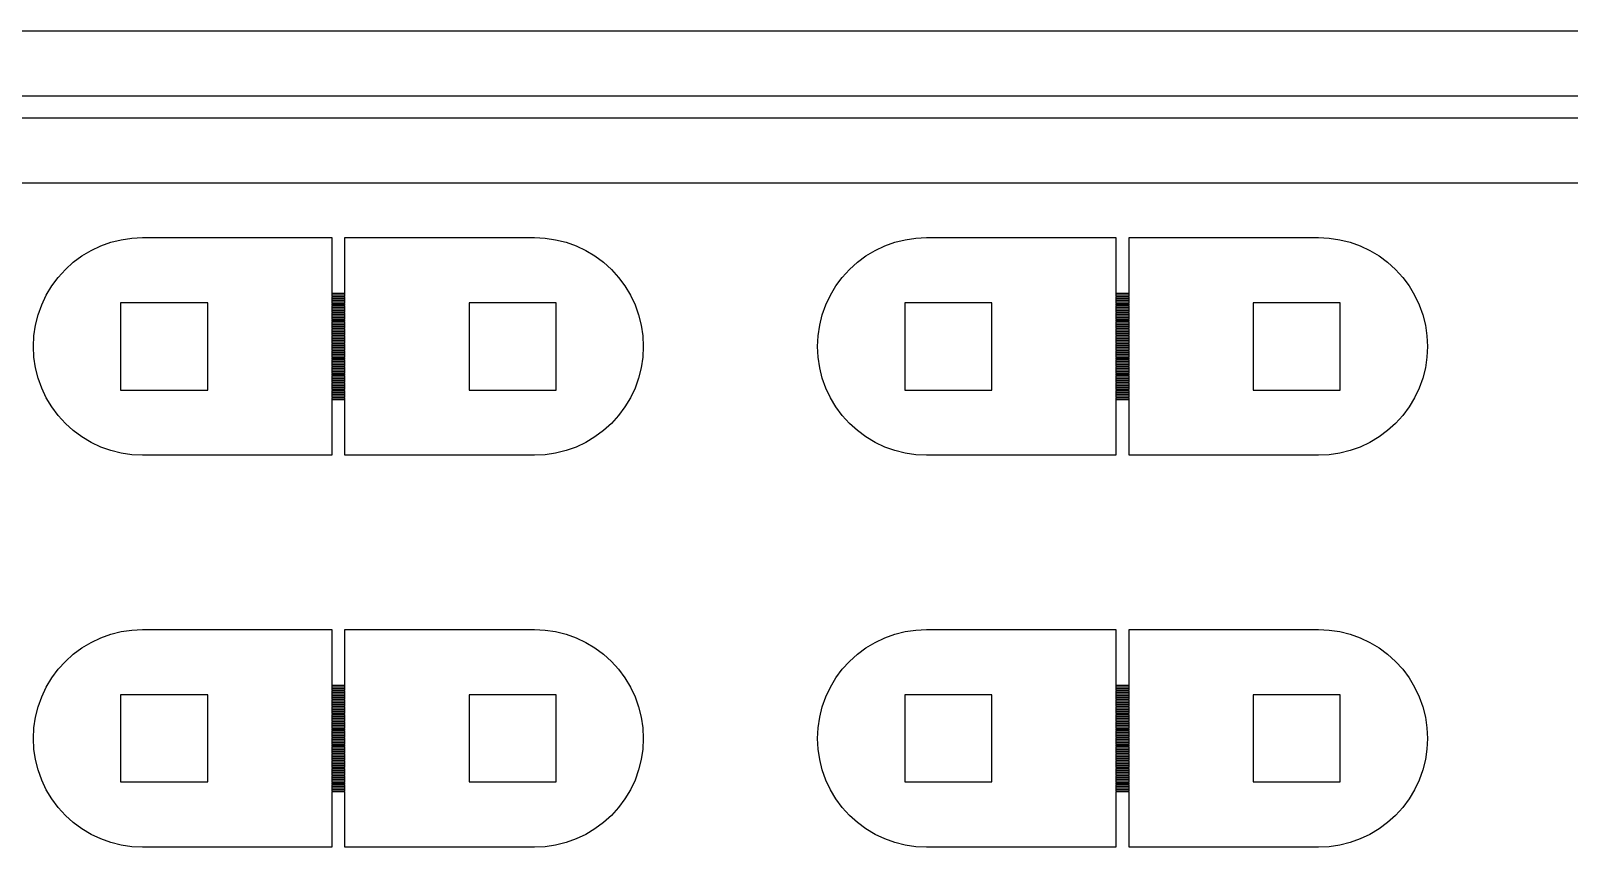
# Model space of a CAD drawing. Extents: x -17 to 130, y -40 to 112.
# Drawn here: x 55.94 to 91.25, y 56 to 74.75 of the extents above; entities that cross this region are included whole.
import ezdxf

# ---------------------------------------------------------------- set-up
doc = ezdxf.new("R2010")
doc.units = 0

msp = doc.modelspace()

# ---------------------------------------------------------------- linework, layer by layer
for p, q in [((-2.75, 74.75), (110.75, 74.75)), ((109.25, 73.25), (-1.25, 73.25)), ((-0.75, 72.75), (108.75, 72.75)), ((107.25, 71.25), (0.75, 71.25)), ((57.7743, 69.8923), (58.0123, 69.952)), ((58.0123, 69.952), (58.255, 69.988)), ((58.255, 69.988), (58.5, 70)), ((58.5, 70), (62.85, 70)), ((62.85, 70), (62.85, 68.725)), ((63.15, 68.725), (63.15, 70)), ((63.15, 70), (67.5, 70)), ((67.5, 70), (67.745, 69.988)), ((67.745, 69.988), (67.9877, 69.952)), ((67.9877, 69.952), (68.2257, 69.8923)), ((75.7743, 69.8923), (76.0123, 69.952)), ((76.0123, 69.952), (76.255, 69.988)), ((76.255, 69.988), (76.5, 70)), ((76.5, 70), (80.85, 70)), ((80.85, 70), (80.85, 68.725)), ((81.15, 68.725), (81.15, 70)), ((81.15, 70), (85.5, 70)), ((85.5, 70), (85.745, 69.988)), ((85.745, 69.988), (85.9877, 69.952)), ((85.9877, 69.952), (86.2257, 69.8923)), ((56.914, 69.4325), (57.1111, 69.5787)), ((57.1111, 69.5787), (57.3215, 69.7048)), ((57.3215, 69.7048), (57.5433, 69.8097)), ((57.5433, 69.8097), (57.7743, 69.8923)), ((68.2257, 69.8923), (68.4567, 69.8097)), ((68.4567, 69.8097), (68.6785, 69.7048)), ((68.6785, 69.7048), (68.8889, 69.5787)), ((68.8889, 69.5787), (69.086, 69.4325)), ((74.914, 69.4325), (75.1111, 69.5787)), ((75.1111, 69.5787), (75.3215, 69.7048)), ((75.3215, 69.7048), (75.5433, 69.8097)), ((75.5433, 69.8097), (75.7743, 69.8923)), ((86.2257, 69.8923), (86.4567, 69.8097)), ((86.4567, 69.8097), (86.6785, 69.7048)), ((86.6785, 69.7048), (86.8889, 69.5787)), ((86.8889, 69.5787), (87.086, 69.4325)), ((56.5675, 69.086), (56.7322, 69.2678)), ((56.7322, 69.2678), (56.914, 69.4325)), ((69.086, 69.4325), (69.2678, 69.2678)), ((69.2678, 69.2678), (69.4325, 69.086)), ((74.5675, 69.086), (74.7322, 69.2678)), ((74.7322, 69.2678), (74.914, 69.4325)), ((87.086, 69.4325), (87.2678, 69.2678)), ((87.2678, 69.2678), (87.4325, 69.086)), ((56.2952, 68.6785), (56.4213, 68.8889)), ((56.4213, 68.8889), (56.5675, 69.086)), ((69.4325, 69.086), (69.5787, 68.8889)), ((69.5787, 68.8889), (69.7048, 68.6785)), ((74.2952, 68.6785), (74.4213, 68.8889)), ((74.4213, 68.8889), (74.5675, 69.086)), ((87.4325, 69.086), (87.5787, 68.8889)), ((87.5787, 68.8889), (87.7048, 68.6785)), ((56.1903, 68.4567), (56.2952, 68.6785)), ((62.85, 68.725), (63.15, 68.725)), ((63.15, 68.715), (62.85, 68.715)), ((62.85, 68.715), (62.85, 68.685)), ((62.85, 68.685), (63.15, 68.685)), ((63.15, 68.675), (62.85, 68.675)), ((62.85, 68.675), (62.85, 68.645)), ((62.85, 68.645), (63.15, 68.645)), ((63.15, 68.635), (62.85, 68.635)), ((62.85, 68.635), (62.85, 68.605)), ((62.85, 68.605), (63.15, 68.605)), ((63.15, 68.595), (62.85, 68.595)), ((62.85, 68.595), (62.85, 68.565)), ((62.85, 68.565), (63.15, 68.565)), ((63.15, 68.555), (62.85, 68.555)), ((62.85, 68.555), (62.85, 68.525)), ((62.85, 68.525), (63.15, 68.525)), ((63.15, 68.515), (62.85, 68.515)), ((62.85, 68.515), (62.85, 68.485)), ((63.15, 68.685), (63.15, 68.715)), ((63.15, 68.645), (63.15, 68.675)), ((63.15, 68.605), (63.15, 68.635)), ((63.15, 68.565), (63.15, 68.595)), ((63.15, 68.525), (63.15, 68.555)), ((63.15, 68.485), (63.15, 68.515)), ((69.7048, 68.6785), (69.8097, 68.4567)), ((74.1903, 68.4567), (74.2952, 68.6785)), ((80.85, 68.725), (81.15, 68.725)), ((81.15, 68.715), (80.85, 68.715)), ((80.85, 68.715), (80.85, 68.685)), ((80.85, 68.685), (81.15, 68.685)), ((81.15, 68.675), (80.85, 68.675)), ((80.85, 68.675), (80.85, 68.645)), ((80.85, 68.645), (81.15, 68.645)), ((81.15, 68.635), (80.85, 68.635)), ((80.85, 68.635), (80.85, 68.605)), ((80.85, 68.605), (81.15, 68.605)), ((81.15, 68.595), (80.85, 68.595)), ((80.85, 68.595), (80.85, 68.565)), ((80.85, 68.565), (81.15, 68.565)), ((81.15, 68.555), (80.85, 68.555)), ((80.85, 68.555), (80.85, 68.525)), ((80.85, 68.525), (81.15, 68.525)), ((81.15, 68.515), (80.85, 68.515)), ((80.85, 68.515), (80.85, 68.485)), ((81.15, 68.685), (81.15, 68.715)), ((81.15, 68.645), (81.15, 68.675)), ((81.15, 68.605), (81.15, 68.635)), ((81.15, 68.565), (81.15, 68.595)), ((81.15, 68.525), (81.15, 68.555)), ((81.15, 68.485), (81.15, 68.515)), ((87.7048, 68.6785), (87.8097, 68.4567)), ((56.048, 67.9877), (56.1077, 68.2257)), ((56.1077, 68.2257), (56.1903, 68.4567)), ((60, 68.5), (58, 68.5)), ((58, 68.5), (58, 66.5)), ((60, 66.5), (60, 68.5)), ((62.85, 68.485), (63.15, 68.485)), ((63.15, 68.475), (62.85, 68.475)), ((62.85, 68.475), (62.85, 68.445)), ((62.85, 68.445), (63.15, 68.445)), ((63.15, 68.435), (62.85, 68.435)), ((62.85, 68.435), (62.85, 68.405)), ((62.85, 68.405), (63.15, 68.405)), ((63.15, 68.395), (62.85, 68.395)), ((62.85, 68.395), (62.85, 68.365)), ((62.85, 68.365), (63.15, 68.365)), ((63.15, 68.355), (62.85, 68.355)), ((62.85, 68.355), (62.85, 68.325)), ((62.85, 68.325), (63.15, 68.325)), ((63.15, 68.315), (62.85, 68.315)), ((62.85, 68.315), (62.85, 68.285)), ((62.85, 68.285), (63.15, 68.285)), ((63.15, 68.275), (62.85, 68.275)), ((62.85, 68.275), (62.85, 68.245)), ((62.85, 68.245), (63.15, 68.245)), ((63.15, 68.235), (62.85, 68.235)), ((62.85, 68.235), (62.85, 68.205)), ((62.85, 68.205), (63.15, 68.205)), ((63.15, 68.195), (62.85, 68.195)), ((62.85, 68.195), (62.85, 68.165)), ((62.85, 68.165), (63.15, 68.165)), ((63.15, 68.445), (63.15, 68.475)), ((63.15, 68.405), (63.15, 68.435)), ((63.15, 68.365), (63.15, 68.395)), ((63.15, 68.325), (63.15, 68.355)), ((63.15, 68.285), (63.15, 68.315)), ((63.15, 68.245), (63.15, 68.275)), ((63.15, 68.205), (63.15, 68.235)), ((63.15, 68.165), (63.15, 68.195)), ((68, 68.5), (66, 68.5)), ((66, 68.5), (66, 66.5)), ((68, 66.5), (68, 68.5)), ((69.8097, 68.4567), (69.8923, 68.2257)), ((69.8923, 68.2257), (69.952, 67.9877)), ((74.048, 67.9877), (74.1077, 68.2257)), ((74.1077, 68.2257), (74.1903, 68.4567)), ((78, 68.5), (76, 68.5)), ((76, 68.5), (76, 66.5)), ((78, 66.5), (78, 68.5)), ((80.85, 68.485), (81.15, 68.485)), ((81.15, 68.475), (80.85, 68.475)), ((80.85, 68.475), (80.85, 68.445)), ((80.85, 68.445), (81.15, 68.445)), ((81.15, 68.435), (80.85, 68.435)), ((80.85, 68.435), (80.85, 68.405)), ((80.85, 68.405), (81.15, 68.405)), ((81.15, 68.395), (80.85, 68.395)), ((80.85, 68.395), (80.85, 68.365)), ((80.85, 68.365), (81.15, 68.365)), ((81.15, 68.355), (80.85, 68.355)), ((80.85, 68.355), (80.85, 68.325)), ((80.85, 68.325), (81.15, 68.325)), ((81.15, 68.315), (80.85, 68.315)), ((80.85, 68.315), (80.85, 68.285)), ((80.85, 68.285), (81.15, 68.285)), ((81.15, 68.275), (80.85, 68.275)), ((80.85, 68.275), (80.85, 68.245)), ((80.85, 68.245), (81.15, 68.245)), ((81.15, 68.235), (80.85, 68.235)), ((80.85, 68.235), (80.85, 68.205)), ((80.85, 68.205), (81.15, 68.205)), ((81.15, 68.195), (80.85, 68.195)), ((80.85, 68.195), (80.85, 68.165)), ((80.85, 68.165), (81.15, 68.165)), ((81.15, 68.445), (81.15, 68.475)), ((81.15, 68.405), (81.15, 68.435)), ((81.15, 68.365), (81.15, 68.395)), ((81.15, 68.325), (81.15, 68.355)), ((81.15, 68.285), (81.15, 68.315)), ((81.15, 68.245), (81.15, 68.275)), ((81.15, 68.205), (81.15, 68.235)), ((81.15, 68.165), (81.15, 68.195)), ((86, 68.5), (84, 68.5)), ((84, 68.5), (84, 66.5)), ((86, 66.5), (86, 68.5)), ((87.8097, 68.4567), (87.8923, 68.2257)), ((87.8923, 68.2257), (87.952, 67.9877)), ((56.012, 67.745), (56.048, 67.9877)), ((63.15, 68.155), (62.85, 68.155)), ((62.85, 68.155), (62.85, 68.125)), ((62.85, 68.125), (63.15, 68.125)), ((63.15, 68.115), (62.85, 68.115)), ((62.85, 68.115), (62.85, 68.085)), ((62.85, 68.085), (63.15, 68.085)), ((63.15, 68.075), (62.85, 68.075)), ((62.85, 68.075), (62.85, 68.045)), ((62.85, 68.045), (63.15, 68.045)), ((63.15, 68.035), (62.85, 68.035)), ((62.85, 68.035), (62.85, 68.005)), ((62.85, 68.005), (63.15, 68.005)), ((63.15, 67.995), (62.85, 67.995)), ((62.85, 67.995), (62.85, 67.965)), ((62.85, 67.965), (63.15, 67.965)), ((63.15, 67.955), (62.85, 67.955)), ((62.85, 67.955), (62.85, 67.925)), ((62.85, 67.925), (63.15, 67.925)), ((63.15, 67.915), (62.85, 67.915)), ((62.85, 67.915), (62.85, 67.885)), ((62.85, 67.885), (63.15, 67.885)), ((63.15, 67.875), (62.85, 67.875)), ((62.85, 67.875), (62.85, 67.845)), ((62.85, 67.845), (63.15, 67.845)), ((63.15, 67.835), (62.85, 67.835)), ((62.85, 67.835), (62.85, 67.805)), ((63.15, 68.125), (63.15, 68.155)), ((63.15, 68.085), (63.15, 68.115)), ((63.15, 68.045), (63.15, 68.075)), ((63.15, 68.005), (63.15, 68.035)), ((63.15, 67.965), (63.15, 67.995)), ((63.15, 67.925), (63.15, 67.955)), ((63.15, 67.885), (63.15, 67.915)), ((63.15, 67.845), (63.15, 67.875)), ((63.15, 67.805), (63.15, 67.835)), ((69.952, 67.9877), (69.988, 67.745)), ((74.012, 67.745), (74.048, 67.9877)), ((81.15, 68.155), (80.85, 68.155)), ((80.85, 68.155), (80.85, 68.125)), ((80.85, 68.125), (81.15, 68.125)), ((81.15, 68.115), (80.85, 68.115)), ((80.85, 68.115), (80.85, 68.085)), ((80.85, 68.085), (81.15, 68.085)), ((81.15, 68.075), (80.85, 68.075)), ((80.85, 68.075), (80.85, 68.045)), ((80.85, 68.045), (81.15, 68.045)), ((81.15, 68.035), (80.85, 68.035)), ((80.85, 68.035), (80.85, 68.005)), ((80.85, 68.005), (81.15, 68.005)), ((81.15, 67.995), (80.85, 67.995)), ((80.85, 67.995), (80.85, 67.965)), ((80.85, 67.965), (81.15, 67.965)), ((81.15, 67.955), (80.85, 67.955)), ((80.85, 67.955), (80.85, 67.925)), ((80.85, 67.925), (81.15, 67.925)), ((81.15, 67.915), (80.85, 67.915)), ((80.85, 67.915), (80.85, 67.885)), ((80.85, 67.885), (81.15, 67.885)), ((81.15, 67.875), (80.85, 67.875)), ((80.85, 67.875), (80.85, 67.845)), ((80.85, 67.845), (81.15, 67.845)), ((81.15, 67.835), (80.85, 67.835)), ((80.85, 67.835), (80.85, 67.805)), ((81.15, 68.125), (81.15, 68.155)), ((81.15, 68.085), (81.15, 68.115)), ((81.15, 68.045), (81.15, 68.075)), ((81.15, 68.005), (81.15, 68.035)), ((81.15, 67.965), (81.15, 67.995)), ((81.15, 67.925), (81.15, 67.955)), ((81.15, 67.885), (81.15, 67.915)), ((81.15, 67.845), (81.15, 67.875)), ((81.15, 67.805), (81.15, 67.835)), ((87.952, 67.9877), (87.988, 67.745)), ((56, 67.5), (56.012, 67.745)), ((56.012, 67.255), (56, 67.5)), ((62.85, 67.805), (63.15, 67.805)), ((63.15, 67.795), (62.85, 67.795)), ((62.85, 67.795), (62.85, 67.765)), ((62.85, 67.765), (63.15, 67.765)), ((63.15, 67.755), (62.85, 67.755)), ((62.85, 67.755), (62.85, 67.725)), ((62.85, 67.725), (63.15, 67.725)), ((63.15, 67.715), (62.85, 67.715)), ((62.85, 67.715), (62.85, 67.685)), ((62.85, 67.685), (63.15, 67.685)), ((63.15, 67.675), (62.85, 67.675)), ((62.85, 67.675), (62.85, 67.645)), ((62.85, 67.645), (63.15, 67.645)), ((63.15, 67.635), (62.85, 67.635)), ((62.85, 67.635), (62.85, 67.605)), ((62.85, 67.605), (63.15, 67.605)), ((63.15, 67.595), (62.85, 67.595)), ((62.85, 67.595), (62.85, 67.565)), ((62.85, 67.565), (63.15, 67.565)), ((63.15, 67.555), (62.85, 67.555)), ((62.85, 67.555), (62.85, 67.525)), ((62.85, 67.525), (63.15, 67.525)), ((63.15, 67.515), (62.85, 67.515)), ((62.85, 67.515), (62.85, 67.485)), ((62.85, 67.485), (63.15, 67.485)), ((63.15, 67.475), (62.85, 67.475)), ((62.85, 67.475), (62.85, 67.445)), ((63.15, 67.765), (63.15, 67.795)), ((63.15, 67.725), (63.15, 67.755)), ((63.15, 67.685), (63.15, 67.715)), ((63.15, 67.645), (63.15, 67.675)), ((63.15, 67.605), (63.15, 67.635)), ((63.15, 67.565), (63.15, 67.595)), ((63.15, 67.525), (63.15, 67.555)), ((63.15, 67.485), (63.15, 67.515)), ((63.15, 67.445), (63.15, 67.475)), ((69.988, 67.745), (70, 67.5)), ((70, 67.5), (69.988, 67.255)), ((74, 67.5), (74.012, 67.745)), ((74.012, 67.255), (74, 67.5)), ((80.85, 67.805), (81.15, 67.805)), ((81.15, 67.795), (80.85, 67.795)), ((80.85, 67.795), (80.85, 67.765)), ((80.85, 67.765), (81.15, 67.765)), ((81.15, 67.755), (80.85, 67.755)), ((80.85, 67.755), (80.85, 67.725)), ((80.85, 67.725), (81.15, 67.725)), ((81.15, 67.715), (80.85, 67.715)), ((80.85, 67.715), (80.85, 67.685)), ((80.85, 67.685), (81.15, 67.685)), ((81.15, 67.675), (80.85, 67.675)), ((80.85, 67.675), (80.85, 67.645)), ((80.85, 67.645), (81.15, 67.645)), ((81.15, 67.635), (80.85, 67.635)), ((80.85, 67.635), (80.85, 67.605)), ((80.85, 67.605), (81.15, 67.605)), ((81.15, 67.595), (80.85, 67.595)), ((80.85, 67.595), (80.85, 67.565)), ((80.85, 67.565), (81.15, 67.565)), ((81.15, 67.555), (80.85, 67.555)), ((80.85, 67.555), (80.85, 67.525)), ((80.85, 67.525), (81.15, 67.525)), ((81.15, 67.515), (80.85, 67.515)), ((80.85, 67.515), (80.85, 67.485)), ((80.85, 67.485), (81.15, 67.485)), ((81.15, 67.475), (80.85, 67.475)), ((80.85, 67.475), (80.85, 67.445)), ((81.15, 67.765), (81.15, 67.795)), ((81.15, 67.725), (81.15, 67.755)), ((81.15, 67.685), (81.15, 67.715)), ((81.15, 67.645), (81.15, 67.675)), ((81.15, 67.605), (81.15, 67.635)), ((81.15, 67.565), (81.15, 67.595)), ((81.15, 67.525), (81.15, 67.555)), ((81.15, 67.485), (81.15, 67.515)), ((81.15, 67.445), (81.15, 67.475)), ((87.988, 67.745), (88, 67.5)), ((88, 67.5), (87.988, 67.255)), ((56.048, 67.0123), (56.012, 67.255)), ((62.85, 67.445), (63.15, 67.445)), ((63.15, 67.435), (62.85, 67.435)), ((62.85, 67.435), (62.85, 67.405)), ((62.85, 67.405), (63.15, 67.405)), ((63.15, 67.395), (62.85, 67.395)), ((62.85, 67.395), (62.85, 67.365)), ((62.85, 67.365), (63.15, 67.365)), ((63.15, 67.355), (62.85, 67.355)), ((62.85, 67.355), (62.85, 67.325)), ((62.85, 67.325), (63.15, 67.325)), ((63.15, 67.315), (62.85, 67.315)), ((62.85, 67.315), (62.85, 67.285)), ((62.85, 67.285), (63.15, 67.285)), ((63.15, 67.275), (62.85, 67.275)), ((62.85, 67.275), (62.85, 67.245)), ((62.85, 67.245), (63.15, 67.245)), ((63.15, 67.235), (62.85, 67.235)), ((62.85, 67.235), (62.85, 67.205)), ((62.85, 67.205), (63.15, 67.205)), ((63.15, 67.195), (62.85, 67.195)), ((62.85, 67.195), (62.85, 67.165)), ((62.85, 67.165), (63.15, 67.165)), ((63.15, 67.155), (62.85, 67.155)), ((62.85, 67.155), (62.85, 67.125)), ((62.85, 67.125), (63.15, 67.125)), ((63.15, 67.115), (62.85, 67.115)), ((62.85, 67.115), (62.85, 67.085)), ((63.15, 67.405), (63.15, 67.435)), ((63.15, 67.365), (63.15, 67.395)), ((63.15, 67.325), (63.15, 67.355)), ((63.15, 67.285), (63.15, 67.315)), ((63.15, 67.245), (63.15, 67.275)), ((63.15, 67.205), (63.15, 67.235)), ((63.15, 67.165), (63.15, 67.195)), ((63.15, 67.125), (63.15, 67.155)), ((63.15, 67.085), (63.15, 67.115)), ((69.988, 67.255), (69.952, 67.0123)), ((74.048, 67.0123), (74.012, 67.255)), ((80.85, 67.445), (81.15, 67.445)), ((81.15, 67.435), (80.85, 67.435)), ((80.85, 67.435), (80.85, 67.405)), ((80.85, 67.405), (81.15, 67.405)), ((81.15, 67.395), (80.85, 67.395)), ((80.85, 67.395), (80.85, 67.365)), ((80.85, 67.365), (81.15, 67.365)), ((81.15, 67.355), (80.85, 67.355)), ((80.85, 67.355), (80.85, 67.325)), ((80.85, 67.325), (81.15, 67.325)), ((81.15, 67.315), (80.85, 67.315)), ((80.85, 67.315), (80.85, 67.285)), ((80.85, 67.285), (81.15, 67.285)), ((81.15, 67.275), (80.85, 67.275)), ((80.85, 67.275), (80.85, 67.245)), ((80.85, 67.245), (81.15, 67.245)), ((81.15, 67.235), (80.85, 67.235)), ((80.85, 67.235), (80.85, 67.205)), ((80.85, 67.205), (81.15, 67.205)), ((81.15, 67.195), (80.85, 67.195)), ((80.85, 67.195), (80.85, 67.165)), ((80.85, 67.165), (81.15, 67.165)), ((81.15, 67.155), (80.85, 67.155)), ((80.85, 67.155), (80.85, 67.125)), ((80.85, 67.125), (81.15, 67.125)), ((81.15, 67.115), (80.85, 67.115)), ((80.85, 67.115), (80.85, 67.085)), ((81.15, 67.405), (81.15, 67.435)), ((81.15, 67.365), (81.15, 67.395)), ((81.15, 67.325), (81.15, 67.355)), ((81.15, 67.285), (81.15, 67.315)), ((81.15, 67.245), (81.15, 67.275)), ((81.15, 67.205), (81.15, 67.235)), ((81.15, 67.165), (81.15, 67.195)), ((81.15, 67.125), (81.15, 67.155)), ((81.15, 67.085), (81.15, 67.115)), ((87.988, 67.255), (87.952, 67.0123)), ((56.1077, 66.7743), (56.048, 67.0123)), ((56.1903, 66.5433), (56.1077, 66.7743)), ((62.85, 67.085), (63.15, 67.085)), ((63.15, 67.075), (62.85, 67.075)), ((62.85, 67.075), (62.85, 67.045)), ((62.85, 67.045), (63.15, 67.045)), ((63.15, 67.035), (62.85, 67.035)), ((62.85, 67.035), (62.85, 67.005)), ((62.85, 67.005), (63.15, 67.005)), ((63.15, 66.995), (62.85, 66.995)), ((62.85, 66.995), (62.85, 66.965)), ((62.85, 66.965), (63.15, 66.965)), ((63.15, 66.955), (62.85, 66.955)), ((62.85, 66.955), (62.85, 66.925)), ((62.85, 66.925), (63.15, 66.925)), ((63.15, 66.915), (62.85, 66.915)), ((62.85, 66.915), (62.85, 66.885)), ((62.85, 66.885), (63.15, 66.885)), ((63.15, 66.875), (62.85, 66.875)), ((62.85, 66.875), (62.85, 66.845)), ((62.85, 66.845), (63.15, 66.845)), ((63.15, 66.835), (62.85, 66.835)), ((62.85, 66.835), (62.85, 66.805)), ((62.85, 66.805), (63.15, 66.805)), ((63.15, 66.795), (62.85, 66.795)), ((62.85, 66.795), (62.85, 66.765)), ((62.85, 66.765), (63.15, 66.765)), ((63.15, 66.755), (62.85, 66.755)), ((62.85, 66.755), (62.85, 66.725)), ((63.15, 67.045), (63.15, 67.075)), ((63.15, 67.005), (63.15, 67.035)), ((63.15, 66.965), (63.15, 66.995)), ((63.15, 66.925), (63.15, 66.955)), ((63.15, 66.885), (63.15, 66.915)), ((63.15, 66.845), (63.15, 66.875)), ((63.15, 66.805), (63.15, 66.835)), ((63.15, 66.765), (63.15, 66.795)), ((63.15, 66.725), (63.15, 66.755)), ((69.8923, 66.7743), (69.8097, 66.5433)), ((69.952, 67.0123), (69.8923, 66.7743)), ((74.1077, 66.7743), (74.048, 67.0123)), ((74.1903, 66.5433), (74.1077, 66.7743)), ((80.85, 67.085), (81.15, 67.085)), ((81.15, 67.075), (80.85, 67.075)), ((80.85, 67.075), (80.85, 67.045)), ((80.85, 67.045), (81.15, 67.045)), ((81.15, 67.035), (80.85, 67.035)), ((80.85, 67.035), (80.85, 67.005)), ((80.85, 67.005), (81.15, 67.005)), ((81.15, 66.995), (80.85, 66.995)), ((80.85, 66.995), (80.85, 66.965)), ((80.85, 66.965), (81.15, 66.965)), ((81.15, 66.955), (80.85, 66.955)), ((80.85, 66.955), (80.85, 66.925)), ((80.85, 66.925), (81.15, 66.925)), ((81.15, 66.915), (80.85, 66.915)), ((80.85, 66.915), (80.85, 66.885)), ((80.85, 66.885), (81.15, 66.885)), ((81.15, 66.875), (80.85, 66.875)), ((80.85, 66.875), (80.85, 66.845)), ((80.85, 66.845), (81.15, 66.845)), ((81.15, 66.835), (80.85, 66.835)), ((80.85, 66.835), (80.85, 66.805)), ((80.85, 66.805), (81.15, 66.805)), ((81.15, 66.795), (80.85, 66.795)), ((80.85, 66.795), (80.85, 66.765)), ((80.85, 66.765), (81.15, 66.765)), ((81.15, 66.755), (80.85, 66.755)), ((80.85, 66.755), (80.85, 66.725)), ((81.15, 67.045), (81.15, 67.075)), ((81.15, 67.005), (81.15, 67.035)), ((81.15, 66.965), (81.15, 66.995)), ((81.15, 66.925), (81.15, 66.955)), ((81.15, 66.885), (81.15, 66.915)), ((81.15, 66.845), (81.15, 66.875)), ((81.15, 66.805), (81.15, 66.835)), ((81.15, 66.765), (81.15, 66.795)), ((81.15, 66.725), (81.15, 66.755)), ((87.8923, 66.7743), (87.8097, 66.5433)), ((87.952, 67.0123), (87.8923, 66.7743)), ((56.2952, 66.3215), (56.1903, 66.5433)), ((58, 66.5), (60, 66.5)), ((62.85, 66.725), (63.15, 66.725)), ((63.15, 66.715), (62.85, 66.715)), ((62.85, 66.715), (62.85, 66.685)), ((62.85, 66.685), (63.15, 66.685)), ((63.15, 66.675), (62.85, 66.675)), ((62.85, 66.675), (62.85, 66.645)), ((62.85, 66.645), (63.15, 66.645)), ((63.15, 66.635), (62.85, 66.635)), ((62.85, 66.635), (62.85, 66.605)), ((62.85, 66.605), (63.15, 66.605)), ((63.15, 66.595), (62.85, 66.595)), ((62.85, 66.595), (62.85, 66.565)), ((62.85, 66.565), (63.15, 66.565)), ((63.15, 66.555), (62.85, 66.555)), ((62.85, 66.555), (62.85, 66.525)), ((62.85, 66.525), (63.15, 66.525)), ((63.15, 66.515), (62.85, 66.515)), ((62.85, 66.515), (62.85, 66.485)), ((62.85, 66.485), (63.15, 66.485)), ((63.15, 66.475), (62.85, 66.475)), ((62.85, 66.475), (62.85, 66.445)), ((62.85, 66.445), (63.15, 66.445)), ((63.15, 66.435), (62.85, 66.435)), ((62.85, 66.435), (62.85, 66.405)), ((62.85, 66.405), (63.15, 66.405)), ((63.15, 66.395), (62.85, 66.395)), ((62.85, 66.395), (62.85, 66.365)), ((63.15, 66.685), (63.15, 66.715)), ((63.15, 66.645), (63.15, 66.675)), ((63.15, 66.605), (63.15, 66.635)), ((63.15, 66.565), (63.15, 66.595)), ((63.15, 66.525), (63.15, 66.555)), ((63.15, 66.485), (63.15, 66.515)), ((63.15, 66.445), (63.15, 66.475)), ((63.15, 66.405), (63.15, 66.435)), ((63.15, 66.365), (63.15, 66.395)), ((66, 66.5), (68, 66.5)), ((69.8097, 66.5433), (69.7048, 66.3215)), ((74.2952, 66.3215), (74.1903, 66.5433)), ((76, 66.5), (78, 66.5)), ((80.85, 66.725), (81.15, 66.725)), ((81.15, 66.715), (80.85, 66.715)), ((80.85, 66.715), (80.85, 66.685)), ((80.85, 66.685), (81.15, 66.685)), ((81.15, 66.675), (80.85, 66.675)), ((80.85, 66.675), (80.85, 66.645)), ((80.85, 66.645), (81.15, 66.645)), ((81.15, 66.635), (80.85, 66.635)), ((80.85, 66.635), (80.85, 66.605)), ((80.85, 66.605), (81.15, 66.605)), ((81.15, 66.595), (80.85, 66.595)), ((80.85, 66.595), (80.85, 66.565)), ((80.85, 66.565), (81.15, 66.565)), ((81.15, 66.555), (80.85, 66.555)), ((80.85, 66.555), (80.85, 66.525)), ((80.85, 66.525), (81.15, 66.525)), ((81.15, 66.515), (80.85, 66.515)), ((80.85, 66.515), (80.85, 66.485)), ((80.85, 66.485), (81.15, 66.485)), ((81.15, 66.475), (80.85, 66.475)), ((80.85, 66.475), (80.85, 66.445)), ((80.85, 66.445), (81.15, 66.445)), ((81.15, 66.435), (80.85, 66.435)), ((80.85, 66.435), (80.85, 66.405)), ((80.85, 66.405), (81.15, 66.405)), ((81.15, 66.395), (80.85, 66.395)), ((80.85, 66.395), (80.85, 66.365)), ((81.15, 66.685), (81.15, 66.715)), ((81.15, 66.645), (81.15, 66.675)), ((81.15, 66.605), (81.15, 66.635)), ((81.15, 66.565), (81.15, 66.595)), ((81.15, 66.525), (81.15, 66.555)), ((81.15, 66.485), (81.15, 66.515)), ((81.15, 66.445), (81.15, 66.475)), ((81.15, 66.405), (81.15, 66.435)), ((81.15, 66.365), (81.15, 66.395)), ((84, 66.5), (86, 66.5)), ((87.8097, 66.5433), (87.7048, 66.3215)), ((56.4213, 66.1111), (56.2952, 66.3215)), ((56.5675, 65.914), (56.4213, 66.1111)), ((62.85, 66.365), (63.15, 66.365)), ((63.15, 66.355), (62.85, 66.355)), ((62.85, 66.355), (62.85, 66.325)), ((62.85, 66.325), (63.15, 66.325)), ((63.15, 66.315), (62.85, 66.315)), ((62.85, 66.315), (62.85, 66.285)), ((62.85, 66.285), (63.15, 66.285)), ((63.15, 66.275), (62.85, 66.275)), ((62.85, 66.275), (62.85, 65)), ((63.15, 66.325), (63.15, 66.355)), ((63.15, 66.285), (63.15, 66.315)), ((63.15, 65), (63.15, 66.275)), ((69.5787, 66.1111), (69.4325, 65.914)), ((69.7048, 66.3215), (69.5787, 66.1111)), ((74.4213, 66.1111), (74.2952, 66.3215)), ((74.5675, 65.914), (74.4213, 66.1111)), ((80.85, 66.365), (81.15, 66.365)), ((81.15, 66.355), (80.85, 66.355)), ((80.85, 66.355), (80.85, 66.325)), ((80.85, 66.325), (81.15, 66.325)), ((81.15, 66.315), (80.85, 66.315)), ((80.85, 66.315), (80.85, 66.285)), ((80.85, 66.285), (81.15, 66.285)), ((81.15, 66.275), (80.85, 66.275)), ((80.85, 66.275), (80.85, 65)), ((81.15, 66.325), (81.15, 66.355)), ((81.15, 66.285), (81.15, 66.315)), ((81.15, 65), (81.15, 66.275)), ((87.5787, 66.1111), (87.4325, 65.914)), ((87.7048, 66.3215), (87.5787, 66.1111)), ((56.7322, 65.7322), (56.5675, 65.914)), ((56.914, 65.5675), (56.7322, 65.7322)), ((69.2678, 65.7322), (69.086, 65.5675)), ((69.4325, 65.914), (69.2678, 65.7322)), ((74.7322, 65.7322), (74.5675, 65.914)), ((74.914, 65.5675), (74.7322, 65.7322)), ((87.2678, 65.7322), (87.086, 65.5675)), ((87.4325, 65.914), (87.2678, 65.7322)), ((57.1111, 65.4213), (56.914, 65.5675)), ((57.3215, 65.2952), (57.1111, 65.4213)), ((68.8889, 65.4213), (68.6785, 65.2952)), ((69.086, 65.5675), (68.8889, 65.4213)), ((75.1111, 65.4213), (74.914, 65.5675)), ((75.3215, 65.2952), (75.1111, 65.4213)), ((86.8889, 65.4213), (86.6785, 65.2952)), ((87.086, 65.5675), (86.8889, 65.4213)), ((57.5433, 65.1903), (57.3215, 65.2952)), ((57.7743, 65.1077), (57.5433, 65.1903)), ((58.0123, 65.048), (57.7743, 65.1077)), ((58.255, 65.012), (58.0123, 65.048)), ((58.5, 65), (58.255, 65.012)), ((62.85, 65), (58.5, 65)), ((67.5, 65), (63.15, 65)), ((67.745, 65.012), (67.5, 65)), ((67.9877, 65.048), (67.745, 65.012)), ((68.2257, 65.1077), (67.9877, 65.048)), ((68.4567, 65.1903), (68.2257, 65.1077)), ((68.6785, 65.2952), (68.4567, 65.1903)), ((75.5433, 65.1903), (75.3215, 65.2952)), ((75.7743, 65.1077), (75.5433, 65.1903)), ((76.0123, 65.048), (75.7743, 65.1077)), ((76.255, 65.012), (76.0123, 65.048)), ((76.5, 65), (76.255, 65.012)), ((80.85, 65), (76.5, 65)), ((85.5, 65), (81.15, 65)), ((85.745, 65.012), (85.5, 65)), ((85.9877, 65.048), (85.745, 65.012)), ((86.2257, 65.1077), (85.9877, 65.048)), ((86.4567, 65.1903), (86.2257, 65.1077)), ((86.6785, 65.2952), (86.4567, 65.1903)), ((57.3215, 60.7048), (57.5433, 60.8097)), ((57.5433, 60.8097), (57.7743, 60.8923)), ((57.7743, 60.8923), (58.0123, 60.952)), ((58.0123, 60.952), (58.255, 60.988)), ((58.255, 60.988), (58.5, 61)), ((58.5, 61), (62.85, 61)), ((62.85, 61), (62.85, 59.725)), ((63.15, 59.725), (63.15, 61)), ((63.15, 61), (67.5, 61)), ((67.5, 61), (67.745, 60.988)), ((67.745, 60.988), (67.9877, 60.952)), ((67.9877, 60.952), (68.2257, 60.8923)), ((68.2257, 60.8923), (68.4567, 60.8097)), ((68.4567, 60.8097), (68.6785, 60.7048)), ((75.3215, 60.7048), (75.5433, 60.8097)), ((75.5433, 60.8097), (75.7743, 60.8923)), ((75.7743, 60.8923), (76.0123, 60.952)), ((76.0123, 60.952), (76.255, 60.988)), ((76.255, 60.988), (76.5, 61)), ((76.5, 61), (80.85, 61)), ((80.85, 61), (80.85, 59.725)), ((81.15, 59.725), (81.15, 61)), ((81.15, 61), (85.5, 61)), ((85.5, 61), (85.745, 60.988)), ((85.745, 60.988), (85.9877, 60.952)), ((85.9877, 60.952), (86.2257, 60.8923)), ((86.2257, 60.8923), (86.4567, 60.8097)), ((86.4567, 60.8097), (86.6785, 60.7048)), ((56.7322, 60.2678), (56.914, 60.4325)), ((56.914, 60.4325), (57.1111, 60.5787)), ((57.1111, 60.5787), (57.3215, 60.7048)), ((68.6785, 60.7048), (68.8889, 60.5787)), ((68.8889, 60.5787), (69.086, 60.4325)), ((69.086, 60.4325), (69.2678, 60.2678)), ((74.7322, 60.2678), (74.914, 60.4325)), ((74.914, 60.4325), (75.1111, 60.5787)), ((75.1111, 60.5787), (75.3215, 60.7048)), ((86.6785, 60.7048), (86.8889, 60.5787)), ((86.8889, 60.5787), (87.086, 60.4325)), ((87.086, 60.4325), (87.2678, 60.2678)), ((56.4213, 59.8889), (56.5675, 60.086)), ((56.5675, 60.086), (56.7322, 60.2678)), ((69.2678, 60.2678), (69.4325, 60.086)), ((69.4325, 60.086), (69.5787, 59.8889)), ((74.4213, 59.8889), (74.5675, 60.086)), ((74.5675, 60.086), (74.7322, 60.2678)), ((87.2678, 60.2678), (87.4325, 60.086)), ((87.4325, 60.086), (87.5787, 59.8889)), ((56.2952, 59.6785), (56.4213, 59.8889)), ((62.85, 59.725), (63.15, 59.725)), ((63.15, 59.715), (62.85, 59.715)), ((62.85, 59.715), (62.85, 59.685)), ((62.85, 59.685), (63.15, 59.685)), ((63.15, 59.685), (63.15, 59.715)), ((69.5787, 59.8889), (69.7048, 59.6785)), ((74.2952, 59.6785), (74.4213, 59.8889)), ((80.85, 59.725), (81.15, 59.725)), ((81.15, 59.715), (80.85, 59.715)), ((80.85, 59.715), (80.85, 59.685)), ((80.85, 59.685), (81.15, 59.685)), ((81.15, 59.685), (81.15, 59.715)), ((87.5787, 59.8889), (87.7048, 59.6785)), ((56.1077, 59.2257), (56.1903, 59.4567)), ((56.1903, 59.4567), (56.2952, 59.6785)), ((60, 59.5), (58, 59.5)), ((58, 59.5), (58, 57.5)), ((60, 57.5), (60, 59.5)), ((63.15, 59.675), (62.85, 59.675)), ((62.85, 59.675), (62.85, 59.645)), ((62.85, 59.645), (63.15, 59.645)), ((63.15, 59.635), (62.85, 59.635)), ((62.85, 59.635), (62.85, 59.605)), ((62.85, 59.605), (63.15, 59.605)), ((63.15, 59.595), (62.85, 59.595)), ((62.85, 59.595), (62.85, 59.565)), ((62.85, 59.565), (63.15, 59.565)), ((63.15, 59.555), (62.85, 59.555)), ((62.85, 59.555), (62.85, 59.525)), ((62.85, 59.525), (63.15, 59.525)), ((63.15, 59.515), (62.85, 59.515)), ((62.85, 59.515), (62.85, 59.485)), ((62.85, 59.485), (63.15, 59.485)), ((63.15, 59.475), (62.85, 59.475)), ((62.85, 59.475), (62.85, 59.445)), ((62.85, 59.445), (63.15, 59.445)), ((63.15, 59.435), (62.85, 59.435)), ((62.85, 59.435), (62.85, 59.405)), ((62.85, 59.405), (63.15, 59.405)), ((63.15, 59.395), (62.85, 59.395)), ((62.85, 59.395), (62.85, 59.365)), ((62.85, 59.365), (63.15, 59.365)), ((63.15, 59.355), (62.85, 59.355)), ((62.85, 59.355), (62.85, 59.325)), ((63.15, 59.645), (63.15, 59.675)), ((63.15, 59.605), (63.15, 59.635)), ((63.15, 59.565), (63.15, 59.595)), ((63.15, 59.525), (63.15, 59.555)), ((63.15, 59.485), (63.15, 59.515)), ((63.15, 59.445), (63.15, 59.475)), ((63.15, 59.405), (63.15, 59.435)), ((63.15, 59.365), (63.15, 59.395)), ((63.15, 59.325), (63.15, 59.355)), ((68, 59.5), (66, 59.5)), ((66, 59.5), (66, 57.5)), ((68, 57.5), (68, 59.5)), ((69.7048, 59.6785), (69.8097, 59.4567)), ((69.8097, 59.4567), (69.8923, 59.2257)), ((74.1077, 59.2257), (74.1903, 59.4567)), ((74.1903, 59.4567), (74.2952, 59.6785)), ((78, 59.5), (76, 59.5)), ((76, 59.5), (76, 57.5)), ((78, 57.5), (78, 59.5)), ((81.15, 59.675), (80.85, 59.675)), ((80.85, 59.675), (80.85, 59.645)), ((80.85, 59.645), (81.15, 59.645)), ((81.15, 59.635), (80.85, 59.635)), ((80.85, 59.635), (80.85, 59.605)), ((80.85, 59.605), (81.15, 59.605)), ((81.15, 59.595), (80.85, 59.595)), ((80.85, 59.595), (80.85, 59.565)), ((80.85, 59.565), (81.15, 59.565)), ((81.15, 59.555), (80.85, 59.555)), ((80.85, 59.555), (80.85, 59.525)), ((80.85, 59.525), (81.15, 59.525)), ((81.15, 59.515), (80.85, 59.515)), ((80.85, 59.515), (80.85, 59.485)), ((80.85, 59.485), (81.15, 59.485)), ((81.15, 59.475), (80.85, 59.475)), ((80.85, 59.475), (80.85, 59.445)), ((80.85, 59.445), (81.15, 59.445)), ((81.15, 59.435), (80.85, 59.435)), ((80.85, 59.435), (80.85, 59.405)), ((80.85, 59.405), (81.15, 59.405)), ((81.15, 59.395), (80.85, 59.395)), ((80.85, 59.395), (80.85, 59.365)), ((80.85, 59.365), (81.15, 59.365)), ((81.15, 59.355), (80.85, 59.355)), ((80.85, 59.355), (80.85, 59.325)), ((81.15, 59.645), (81.15, 59.675)), ((81.15, 59.605), (81.15, 59.635)), ((81.15, 59.565), (81.15, 59.595)), ((81.15, 59.525), (81.15, 59.555)), ((81.15, 59.485), (81.15, 59.515)), ((81.15, 59.445), (81.15, 59.475)), ((81.15, 59.405), (81.15, 59.435)), ((81.15, 59.365), (81.15, 59.395)), ((81.15, 59.325), (81.15, 59.355)), ((86, 59.5), (84, 59.5)), ((84, 59.5), (84, 57.5)), ((86, 57.5), (86, 59.5)), ((87.7048, 59.6785), (87.8097, 59.4567)), ((87.8097, 59.4567), (87.8923, 59.2257)), ((56.012, 58.745), (56.048, 58.9877)), ((56.048, 58.9877), (56.1077, 59.2257)), ((62.85, 59.325), (63.15, 59.325)), ((63.15, 59.315), (62.85, 59.315)), ((62.85, 59.315), (62.85, 59.285)), ((62.85, 59.285), (63.15, 59.285)), ((63.15, 59.275), (62.85, 59.275)), ((62.85, 59.275), (62.85, 59.245)), ((62.85, 59.245), (63.15, 59.245)), ((63.15, 59.235), (62.85, 59.235)), ((62.85, 59.235), (62.85, 59.205)), ((62.85, 59.205), (63.15, 59.205)), ((63.15, 59.195), (62.85, 59.195)), ((62.85, 59.195), (62.85, 59.165)), ((62.85, 59.165), (63.15, 59.165)), ((63.15, 59.155), (62.85, 59.155)), ((62.85, 59.155), (62.85, 59.125)), ((62.85, 59.125), (63.15, 59.125)), ((63.15, 59.115), (62.85, 59.115)), ((62.85, 59.115), (62.85, 59.085)), ((62.85, 59.085), (63.15, 59.085)), ((63.15, 59.075), (62.85, 59.075)), ((62.85, 59.075), (62.85, 59.045)), ((62.85, 59.045), (63.15, 59.045)), ((63.15, 59.035), (62.85, 59.035)), ((62.85, 59.035), (62.85, 59.005)), ((62.85, 59.005), (63.15, 59.005)), ((63.15, 58.995), (62.85, 58.995)), ((62.85, 58.995), (62.85, 58.965)), ((63.15, 59.285), (63.15, 59.315)), ((63.15, 59.245), (63.15, 59.275)), ((63.15, 59.205), (63.15, 59.235)), ((63.15, 59.165), (63.15, 59.195)), ((63.15, 59.125), (63.15, 59.155)), ((63.15, 59.085), (63.15, 59.115)), ((63.15, 59.045), (63.15, 59.075)), ((63.15, 59.005), (63.15, 59.035)), ((63.15, 58.965), (63.15, 58.995)), ((69.8923, 59.2257), (69.952, 58.9877)), ((69.952, 58.9877), (69.988, 58.745)), ((74.012, 58.745), (74.048, 58.9877)), ((74.048, 58.9877), (74.1077, 59.2257)), ((80.85, 59.325), (81.15, 59.325)), ((81.15, 59.315), (80.85, 59.315)), ((80.85, 59.315), (80.85, 59.285)), ((80.85, 59.285), (81.15, 59.285)), ((81.15, 59.275), (80.85, 59.275)), ((80.85, 59.275), (80.85, 59.245)), ((80.85, 59.245), (81.15, 59.245)), ((81.15, 59.235), (80.85, 59.235)), ((80.85, 59.235), (80.85, 59.205)), ((80.85, 59.205), (81.15, 59.205)), ((81.15, 59.195), (80.85, 59.195)), ((80.85, 59.195), (80.85, 59.165)), ((80.85, 59.165), (81.15, 59.165)), ((81.15, 59.155), (80.85, 59.155)), ((80.85, 59.155), (80.85, 59.125)), ((80.85, 59.125), (81.15, 59.125)), ((81.15, 59.115), (80.85, 59.115)), ((80.85, 59.115), (80.85, 59.085)), ((80.85, 59.085), (81.15, 59.085)), ((81.15, 59.075), (80.85, 59.075)), ((80.85, 59.075), (80.85, 59.045)), ((80.85, 59.045), (81.15, 59.045)), ((81.15, 59.035), (80.85, 59.035)), ((80.85, 59.035), (80.85, 59.005)), ((80.85, 59.005), (81.15, 59.005)), ((81.15, 58.995), (80.85, 58.995)), ((80.85, 58.995), (80.85, 58.965)), ((81.15, 59.285), (81.15, 59.315)), ((81.15, 59.245), (81.15, 59.275)), ((81.15, 59.205), (81.15, 59.235)), ((81.15, 59.165), (81.15, 59.195)), ((81.15, 59.125), (81.15, 59.155)), ((81.15, 59.085), (81.15, 59.115)), ((81.15, 59.045), (81.15, 59.075)), ((81.15, 59.005), (81.15, 59.035)), ((81.15, 58.965), (81.15, 58.995)), ((87.8923, 59.2257), (87.952, 58.9877)), ((87.952, 58.9877), (87.988, 58.745)), ((56, 58.5), (56.012, 58.745)), ((62.85, 58.965), (63.15, 58.965)), ((63.15, 58.955), (62.85, 58.955)), ((62.85, 58.955), (62.85, 58.925)), ((62.85, 58.925), (63.15, 58.925)), ((63.15, 58.915), (62.85, 58.915)), ((62.85, 58.915), (62.85, 58.885)), ((62.85, 58.885), (63.15, 58.885)), ((63.15, 58.875), (62.85, 58.875)), ((62.85, 58.875), (62.85, 58.845)), ((62.85, 58.845), (63.15, 58.845)), ((63.15, 58.835), (62.85, 58.835)), ((62.85, 58.835), (62.85, 58.805)), ((62.85, 58.805), (63.15, 58.805)), ((63.15, 58.795), (62.85, 58.795)), ((62.85, 58.795), (62.85, 58.765)), ((62.85, 58.765), (63.15, 58.765)), ((63.15, 58.755), (62.85, 58.755)), ((62.85, 58.755), (62.85, 58.725)), ((62.85, 58.725), (63.15, 58.725)), ((63.15, 58.715), (62.85, 58.715)), ((62.85, 58.715), (62.85, 58.685)), ((62.85, 58.685), (63.15, 58.685)), ((63.15, 58.675), (62.85, 58.675)), ((62.85, 58.675), (62.85, 58.645)), ((62.85, 58.645), (63.15, 58.645)), ((63.15, 58.635), (62.85, 58.635)), ((62.85, 58.635), (62.85, 58.605)), ((63.15, 58.925), (63.15, 58.955)), ((63.15, 58.885), (63.15, 58.915)), ((63.15, 58.845), (63.15, 58.875)), ((63.15, 58.805), (63.15, 58.835)), ((63.15, 58.765), (63.15, 58.795)), ((63.15, 58.725), (63.15, 58.755)), ((63.15, 58.685), (63.15, 58.715)), ((63.15, 58.645), (63.15, 58.675)), ((63.15, 58.605), (63.15, 58.635)), ((69.988, 58.745), (70, 58.5)), ((74, 58.5), (74.012, 58.745)), ((80.85, 58.965), (81.15, 58.965)), ((81.15, 58.955), (80.85, 58.955)), ((80.85, 58.955), (80.85, 58.925)), ((80.85, 58.925), (81.15, 58.925)), ((81.15, 58.915), (80.85, 58.915)), ((80.85, 58.915), (80.85, 58.885)), ((80.85, 58.885), (81.15, 58.885)), ((81.15, 58.875), (80.85, 58.875)), ((80.85, 58.875), (80.85, 58.845)), ((80.85, 58.845), (81.15, 58.845)), ((81.15, 58.835), (80.85, 58.835)), ((80.85, 58.835), (80.85, 58.805)), ((80.85, 58.805), (81.15, 58.805)), ((81.15, 58.795), (80.85, 58.795)), ((80.85, 58.795), (80.85, 58.765)), ((80.85, 58.765), (81.15, 58.765)), ((81.15, 58.755), (80.85, 58.755)), ((80.85, 58.755), (80.85, 58.725)), ((80.85, 58.725), (81.15, 58.725)), ((81.15, 58.715), (80.85, 58.715)), ((80.85, 58.715), (80.85, 58.685)), ((80.85, 58.685), (81.15, 58.685)), ((81.15, 58.675), (80.85, 58.675)), ((80.85, 58.675), (80.85, 58.645)), ((80.85, 58.645), (81.15, 58.645)), ((81.15, 58.635), (80.85, 58.635)), ((80.85, 58.635), (80.85, 58.605)), ((81.15, 58.925), (81.15, 58.955)), ((81.15, 58.885), (81.15, 58.915)), ((81.15, 58.845), (81.15, 58.875)), ((81.15, 58.805), (81.15, 58.835)), ((81.15, 58.765), (81.15, 58.795)), ((81.15, 58.725), (81.15, 58.755)), ((81.15, 58.685), (81.15, 58.715)), ((81.15, 58.645), (81.15, 58.675)), ((81.15, 58.605), (81.15, 58.635)), ((87.988, 58.745), (88, 58.5)), ((56.012, 58.255), (56, 58.5)), ((62.85, 58.605), (63.15, 58.605)), ((63.15, 58.595), (62.85, 58.595)), ((62.85, 58.595), (62.85, 58.565)), ((62.85, 58.565), (63.15, 58.565)), ((63.15, 58.555), (62.85, 58.555)), ((62.85, 58.555), (62.85, 58.525)), ((62.85, 58.525), (63.15, 58.525)), ((63.15, 58.515), (62.85, 58.515)), ((62.85, 58.515), (62.85, 58.485)), ((62.85, 58.485), (63.15, 58.485)), ((63.15, 58.475), (62.85, 58.475)), ((62.85, 58.475), (62.85, 58.445)), ((62.85, 58.445), (63.15, 58.445)), ((63.15, 58.435), (62.85, 58.435)), ((62.85, 58.435), (62.85, 58.405)), ((62.85, 58.405), (63.15, 58.405)), ((63.15, 58.395), (62.85, 58.395)), ((62.85, 58.395), (62.85, 58.365)), ((62.85, 58.365), (63.15, 58.365)), ((63.15, 58.355), (62.85, 58.355)), ((62.85, 58.355), (62.85, 58.325)), ((62.85, 58.325), (63.15, 58.325)), ((63.15, 58.315), (62.85, 58.315)), ((62.85, 58.315), (62.85, 58.285)), ((62.85, 58.285), (63.15, 58.285)), ((63.15, 58.275), (62.85, 58.275)), ((62.85, 58.275), (62.85, 58.245)), ((63.15, 58.565), (63.15, 58.595)), ((63.15, 58.525), (63.15, 58.555)), ((63.15, 58.485), (63.15, 58.515)), ((63.15, 58.445), (63.15, 58.475)), ((63.15, 58.405), (63.15, 58.435)), ((63.15, 58.365), (63.15, 58.395)), ((63.15, 58.325), (63.15, 58.355)), ((63.15, 58.285), (63.15, 58.315)), ((63.15, 58.245), (63.15, 58.275)), ((70, 58.5), (69.988, 58.255)), ((74.012, 58.255), (74, 58.5)), ((80.85, 58.605), (81.15, 58.605)), ((81.15, 58.595), (80.85, 58.595)), ((80.85, 58.595), (80.85, 58.565)), ((80.85, 58.565), (81.15, 58.565)), ((81.15, 58.555), (80.85, 58.555)), ((80.85, 58.555), (80.85, 58.525)), ((80.85, 58.525), (81.15, 58.525)), ((81.15, 58.515), (80.85, 58.515)), ((80.85, 58.515), (80.85, 58.485)), ((80.85, 58.485), (81.15, 58.485)), ((81.15, 58.475), (80.85, 58.475)), ((80.85, 58.475), (80.85, 58.445)), ((80.85, 58.445), (81.15, 58.445)), ((81.15, 58.435), (80.85, 58.435)), ((80.85, 58.435), (80.85, 58.405)), ((80.85, 58.405), (81.15, 58.405)), ((81.15, 58.395), (80.85, 58.395)), ((80.85, 58.395), (80.85, 58.365)), ((80.85, 58.365), (81.15, 58.365)), ((81.15, 58.355), (80.85, 58.355)), ((80.85, 58.355), (80.85, 58.325)), ((80.85, 58.325), (81.15, 58.325)), ((81.15, 58.315), (80.85, 58.315)), ((80.85, 58.315), (80.85, 58.285)), ((80.85, 58.285), (81.15, 58.285)), ((81.15, 58.275), (80.85, 58.275)), ((80.85, 58.275), (80.85, 58.245)), ((81.15, 58.565), (81.15, 58.595)), ((81.15, 58.525), (81.15, 58.555)), ((81.15, 58.485), (81.15, 58.515)), ((81.15, 58.445), (81.15, 58.475)), ((81.15, 58.405), (81.15, 58.435)), ((81.15, 58.365), (81.15, 58.395)), ((81.15, 58.325), (81.15, 58.355)), ((81.15, 58.285), (81.15, 58.315)), ((81.15, 58.245), (81.15, 58.275)), ((88, 58.5), (87.988, 58.255)), ((56.048, 58.0123), (56.012, 58.255)), ((56.1077, 57.7743), (56.048, 58.0123)), ((62.85, 58.245), (63.15, 58.245)), ((63.15, 58.235), (62.85, 58.235)), ((62.85, 58.235), (62.85, 58.205)), ((62.85, 58.205), (63.15, 58.205)), ((63.15, 58.195), (62.85, 58.195)), ((62.85, 58.195), (62.85, 58.165)), ((62.85, 58.165), (63.15, 58.165)), ((63.15, 58.155), (62.85, 58.155)), ((62.85, 58.155), (62.85, 58.125)), ((62.85, 58.125), (63.15, 58.125)), ((63.15, 58.115), (62.85, 58.115)), ((62.85, 58.115), (62.85, 58.085)), ((62.85, 58.085), (63.15, 58.085)), ((63.15, 58.075), (62.85, 58.075)), ((62.85, 58.075), (62.85, 58.045)), ((62.85, 58.045), (63.15, 58.045)), ((63.15, 58.035), (62.85, 58.035)), ((62.85, 58.035), (62.85, 58.005)), ((62.85, 58.005), (63.15, 58.005)), ((63.15, 57.995), (62.85, 57.995)), ((62.85, 57.995), (62.85, 57.965)), ((62.85, 57.965), (63.15, 57.965)), ((63.15, 57.955), (62.85, 57.955)), ((62.85, 57.955), (62.85, 57.925)), ((62.85, 57.925), (63.15, 57.925)), ((63.15, 58.205), (63.15, 58.235)), ((63.15, 58.165), (63.15, 58.195)), ((63.15, 58.125), (63.15, 58.155)), ((63.15, 58.085), (63.15, 58.115)), ((63.15, 58.045), (63.15, 58.075)), ((63.15, 58.005), (63.15, 58.035)), ((63.15, 57.965), (63.15, 57.995)), ((63.15, 57.925), (63.15, 57.955)), ((69.952, 58.0123), (69.8923, 57.7743)), ((69.988, 58.255), (69.952, 58.0123)), ((74.048, 58.0123), (74.012, 58.255)), ((74.1077, 57.7743), (74.048, 58.0123)), ((80.85, 58.245), (81.15, 58.245)), ((81.15, 58.235), (80.85, 58.235)), ((80.85, 58.235), (80.85, 58.205)), ((80.85, 58.205), (81.15, 58.205)), ((81.15, 58.195), (80.85, 58.195)), ((80.85, 58.195), (80.85, 58.165)), ((80.85, 58.165), (81.15, 58.165)), ((81.15, 58.155), (80.85, 58.155)), ((80.85, 58.155), (80.85, 58.125)), ((80.85, 58.125), (81.15, 58.125)), ((81.15, 58.115), (80.85, 58.115)), ((80.85, 58.115), (80.85, 58.085)), ((80.85, 58.085), (81.15, 58.085)), ((81.15, 58.075), (80.85, 58.075)), ((80.85, 58.075), (80.85, 58.045)), ((80.85, 58.045), (81.15, 58.045)), ((81.15, 58.035), (80.85, 58.035)), ((80.85, 58.035), (80.85, 58.005)), ((80.85, 58.005), (81.15, 58.005)), ((81.15, 57.995), (80.85, 57.995)), ((80.85, 57.995), (80.85, 57.965)), ((80.85, 57.965), (81.15, 57.965)), ((81.15, 57.955), (80.85, 57.955)), ((80.85, 57.955), (80.85, 57.925)), ((80.85, 57.925), (81.15, 57.925)), ((81.15, 58.205), (81.15, 58.235)), ((81.15, 58.165), (81.15, 58.195)), ((81.15, 58.125), (81.15, 58.155)), ((81.15, 58.085), (81.15, 58.115)), ((81.15, 58.045), (81.15, 58.075)), ((81.15, 58.005), (81.15, 58.035)), ((81.15, 57.965), (81.15, 57.995)), ((81.15, 57.925), (81.15, 57.955)), ((87.952, 58.0123), (87.8923, 57.7743)), ((87.988, 58.255), (87.952, 58.0123)), ((56.1903, 57.5433), (56.1077, 57.7743)), ((63.15, 57.915), (62.85, 57.915)), ((62.85, 57.915), (62.85, 57.885)), ((62.85, 57.885), (63.15, 57.885)), ((63.15, 57.875), (62.85, 57.875)), ((62.85, 57.875), (62.85, 57.845)), ((62.85, 57.845), (63.15, 57.845)), ((63.15, 57.835), (62.85, 57.835)), ((62.85, 57.835), (62.85, 57.805)), ((62.85, 57.805), (63.15, 57.805)), ((63.15, 57.795), (62.85, 57.795)), ((62.85, 57.795), (62.85, 57.765)), ((62.85, 57.765), (63.15, 57.765)), ((63.15, 57.755), (62.85, 57.755)), ((62.85, 57.755), (62.85, 57.725)), ((62.85, 57.725), (63.15, 57.725)), ((63.15, 57.715), (62.85, 57.715)), ((62.85, 57.715), (62.85, 57.685)), ((62.85, 57.685), (63.15, 57.685)), ((63.15, 57.675), (62.85, 57.675)), ((62.85, 57.675), (62.85, 57.645)), ((62.85, 57.645), (63.15, 57.645)), ((63.15, 57.635), (62.85, 57.635)), ((62.85, 57.635), (62.85, 57.605)), ((62.85, 57.605), (63.15, 57.605)), ((63.15, 57.595), (62.85, 57.595)), ((62.85, 57.595), (62.85, 57.565)), ((62.85, 57.565), (63.15, 57.565)), ((63.15, 57.885), (63.15, 57.915)), ((63.15, 57.845), (63.15, 57.875)), ((63.15, 57.805), (63.15, 57.835)), ((63.15, 57.765), (63.15, 57.795)), ((63.15, 57.725), (63.15, 57.755)), ((63.15, 57.685), (63.15, 57.715)), ((63.15, 57.645), (63.15, 57.675)), ((63.15, 57.605), (63.15, 57.635)), ((63.15, 57.565), (63.15, 57.595)), ((69.8923, 57.7743), (69.8097, 57.5433)), ((74.1903, 57.5433), (74.1077, 57.7743)), ((81.15, 57.915), (80.85, 57.915)), ((80.85, 57.915), (80.85, 57.885)), ((80.85, 57.885), (81.15, 57.885)), ((81.15, 57.875), (80.85, 57.875)), ((80.85, 57.875), (80.85, 57.845)), ((80.85, 57.845), (81.15, 57.845)), ((81.15, 57.835), (80.85, 57.835)), ((80.85, 57.835), (80.85, 57.805)), ((80.85, 57.805), (81.15, 57.805)), ((81.15, 57.795), (80.85, 57.795)), ((80.85, 57.795), (80.85, 57.765)), ((80.85, 57.765), (81.15, 57.765)), ((81.15, 57.755), (80.85, 57.755)), ((80.85, 57.755), (80.85, 57.725)), ((80.85, 57.725), (81.15, 57.725)), ((81.15, 57.715), (80.85, 57.715)), ((80.85, 57.715), (80.85, 57.685)), ((80.85, 57.685), (81.15, 57.685)), ((81.15, 57.675), (80.85, 57.675)), ((80.85, 57.675), (80.85, 57.645)), ((80.85, 57.645), (81.15, 57.645)), ((81.15, 57.635), (80.85, 57.635)), ((80.85, 57.635), (80.85, 57.605)), ((80.85, 57.605), (81.15, 57.605)), ((81.15, 57.595), (80.85, 57.595)), ((80.85, 57.595), (80.85, 57.565)), ((80.85, 57.565), (81.15, 57.565)), ((81.15, 57.885), (81.15, 57.915)), ((81.15, 57.845), (81.15, 57.875)), ((81.15, 57.805), (81.15, 57.835)), ((81.15, 57.765), (81.15, 57.795)), ((81.15, 57.725), (81.15, 57.755)), ((81.15, 57.685), (81.15, 57.715)), ((81.15, 57.645), (81.15, 57.675)), ((81.15, 57.605), (81.15, 57.635)), ((81.15, 57.565), (81.15, 57.595)), ((87.8923, 57.7743), (87.8097, 57.5433)), ((56.2952, 57.3215), (56.1903, 57.5433)), ((56.4213, 57.1111), (56.2952, 57.3215)), ((58, 57.5), (60, 57.5)), ((63.15, 57.555), (62.85, 57.555)), ((62.85, 57.555), (62.85, 57.525)), ((62.85, 57.525), (63.15, 57.525)), ((63.15, 57.515), (62.85, 57.515)), ((62.85, 57.515), (62.85, 57.485)), ((62.85, 57.485), (63.15, 57.485)), ((63.15, 57.475), (62.85, 57.475)), ((62.85, 57.475), (62.85, 57.445)), ((62.85, 57.445), (63.15, 57.445)), ((63.15, 57.435), (62.85, 57.435)), ((62.85, 57.435), (62.85, 57.405)), ((62.85, 57.405), (63.15, 57.405)), ((63.15, 57.395), (62.85, 57.395)), ((62.85, 57.395), (62.85, 57.365)), ((62.85, 57.365), (63.15, 57.365)), ((63.15, 57.355), (62.85, 57.355)), ((62.85, 57.355), (62.85, 57.325)), ((62.85, 57.325), (63.15, 57.325)), ((63.15, 57.315), (62.85, 57.315)), ((62.85, 57.315), (62.85, 57.285)), ((62.85, 57.285), (63.15, 57.285)), ((63.15, 57.275), (62.85, 57.275)), ((62.85, 57.275), (62.85, 56)), ((63.15, 57.525), (63.15, 57.555)), ((63.15, 57.485), (63.15, 57.515)), ((63.15, 57.445), (63.15, 57.475)), ((63.15, 57.405), (63.15, 57.435)), ((63.15, 57.365), (63.15, 57.395)), ((63.15, 57.325), (63.15, 57.355)), ((63.15, 57.285), (63.15, 57.315)), ((63.15, 56), (63.15, 57.275)), ((66, 57.5), (68, 57.5)), ((69.7048, 57.3215), (69.5787, 57.1111)), ((69.8097, 57.5433), (69.7048, 57.3215)), ((74.2952, 57.3215), (74.1903, 57.5433)), ((74.4213, 57.1111), (74.2952, 57.3215)), ((76, 57.5), (78, 57.5)), ((81.15, 57.555), (80.85, 57.555)), ((80.85, 57.555), (80.85, 57.525)), ((80.85, 57.525), (81.15, 57.525)), ((81.15, 57.515), (80.85, 57.515)), ((80.85, 57.515), (80.85, 57.485)), ((80.85, 57.485), (81.15, 57.485)), ((81.15, 57.475), (80.85, 57.475)), ((80.85, 57.475), (80.85, 57.445)), ((80.85, 57.445), (81.15, 57.445)), ((81.15, 57.435), (80.85, 57.435)), ((80.85, 57.435), (80.85, 57.405)), ((80.85, 57.405), (81.15, 57.405)), ((81.15, 57.395), (80.85, 57.395)), ((80.85, 57.395), (80.85, 57.365)), ((80.85, 57.365), (81.15, 57.365)), ((81.15, 57.355), (80.85, 57.355)), ((80.85, 57.355), (80.85, 57.325)), ((80.85, 57.325), (81.15, 57.325)), ((81.15, 57.315), (80.85, 57.315)), ((80.85, 57.315), (80.85, 57.285)), ((80.85, 57.285), (81.15, 57.285)), ((81.15, 57.275), (80.85, 57.275)), ((80.85, 57.275), (80.85, 56)), ((81.15, 57.525), (81.15, 57.555)), ((81.15, 57.485), (81.15, 57.515)), ((81.15, 57.445), (81.15, 57.475)), ((81.15, 57.405), (81.15, 57.435)), ((81.15, 57.365), (81.15, 57.395)), ((81.15, 57.325), (81.15, 57.355)), ((81.15, 57.285), (81.15, 57.315)), ((81.15, 56), (81.15, 57.275)), ((84, 57.5), (86, 57.5)), ((87.7048, 57.3215), (87.5787, 57.1111)), ((87.8097, 57.5433), (87.7048, 57.3215)), ((56.5675, 56.914), (56.4213, 57.1111)), ((56.7322, 56.7322), (56.5675, 56.914)), ((69.4325, 56.914), (69.2678, 56.7322)), ((69.5787, 57.1111), (69.4325, 56.914)), ((74.5675, 56.914), (74.4213, 57.1111)), ((74.7322, 56.7322), (74.5675, 56.914)), ((87.4325, 56.914), (87.2678, 56.7322)), ((87.5787, 57.1111), (87.4325, 56.914)), ((56.914, 56.5675), (56.7322, 56.7322)), ((57.1111, 56.4213), (56.914, 56.5675)), ((69.086, 56.5675), (68.8889, 56.4213)), ((69.2678, 56.7322), (69.086, 56.5675)), ((74.914, 56.5675), (74.7322, 56.7322)), ((75.1111, 56.4213), (74.914, 56.5675)), ((87.086, 56.5675), (86.8889, 56.4213)), ((87.2678, 56.7322), (87.086, 56.5675)), ((57.3215, 56.2952), (57.1111, 56.4213)), ((57.5433, 56.1903), (57.3215, 56.2952)), ((57.7743, 56.1077), (57.5433, 56.1903)), ((68.4567, 56.1903), (68.2257, 56.1077)), ((68.6785, 56.2952), (68.4567, 56.1903)), ((68.8889, 56.4213), (68.6785, 56.2952)), ((75.3215, 56.2952), (75.1111, 56.4213)), ((75.5433, 56.1903), (75.3215, 56.2952)), ((75.7743, 56.1077), (75.5433, 56.1903)), ((86.4567, 56.1903), (86.2257, 56.1077)), ((86.6785, 56.2952), (86.4567, 56.1903)), ((86.8889, 56.4213), (86.6785, 56.2952)), ((58.0123, 56.048), (57.7743, 56.1077)), ((58.255, 56.012), (58.0123, 56.048)), ((58.5, 56), (58.255, 56.012)), ((62.85, 56), (58.5, 56)), ((67.5, 56), (63.15, 56)), ((67.745, 56.012), (67.5, 56)), ((67.9877, 56.048), (67.745, 56.012)), ((68.2257, 56.1077), (67.9877, 56.048)), ((76.0123, 56.048), (75.7743, 56.1077)), ((76.255, 56.012), (76.0123, 56.048)), ((76.5, 56), (76.255, 56.012)), ((80.85, 56), (76.5, 56)), ((85.5, 56), (81.15, 56)), ((85.745, 56.012), (85.5, 56)), ((85.9877, 56.048), (85.745, 56.012)), ((86.2257, 56.1077), (85.9877, 56.048))]:
    msp.add_line(p, q)

doc.saveas('drawing.dxf')
